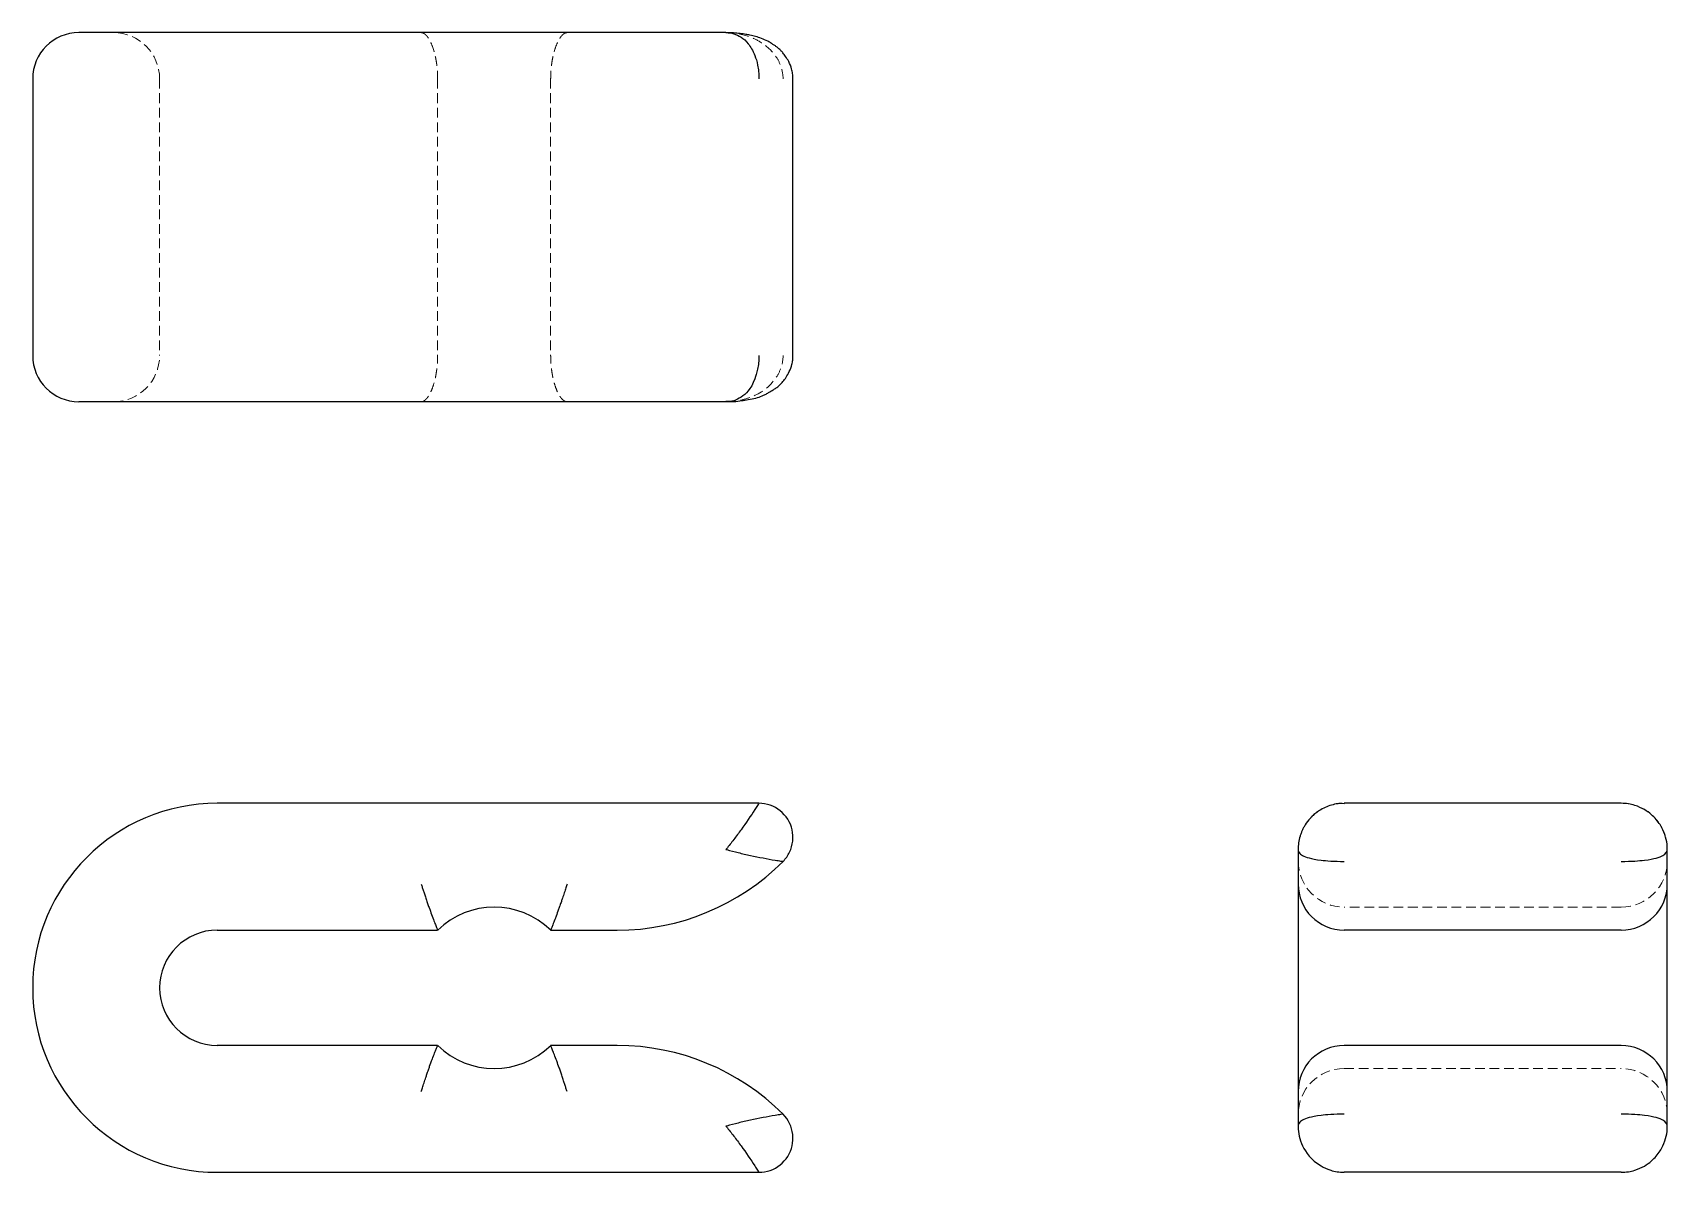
# Model space of a CAD drawing. Header units: millimetres. Extents: x 33 to 247, y 33 to 182.
import ezdxf

# ---------------------------------------------------------------- set-up
doc = ezdxf.new("R2010")
doc.units = ezdxf.units.MM
doc.linetypes.add('HIDDEN', pattern=[1.905, 1.27, -0.635])

msp = doc.modelspace()

# ---------------------------------------------------------------- linework, layer by layer
at = {"color": 7, "linetype": 'Continuous', "lineweight": 25}
for p, q in [((57.19, 182.23), (39.05, 182.23)), ((123.86, 182.23), (57.19, 182.23)), ((33, 176.18), (33, 139.89)), ((132.64, 139.89), (132.64, 176.18)), ((39.05, 133.85), (57.19, 133.85)), ((57.19, 133.85), (123.86, 133.85)), ((128.18, 81.19), (57.19, 81.19)), ((204.89, 81.14), (204.59, 81.18)), ((204.89, 81.1), (204.89, 81.19)), ((241.18, 81.19), (204.89, 81.19)), ((198.85, 75.14), (198.85, 70.61)), ((247.23, 70.61), (247.23, 75.14)), ((198.85, 70.61), (198.85, 43.39)), ((247.23, 43.39), (247.23, 70.61)), ((57.19, 64.56), (86.07, 64.56)), ((100.88, 64.56), (109.6, 64.56)), ((241.18, 64.56), (204.89, 64.56)), ((86.07, 49.44), (57.19, 49.44)), ((109.6, 49.44), (100.88, 49.44)), ((241.18, 49.44), (204.89, 49.44)), ((198.85, 43.39), (198.85, 38.86)), ((247.23, 38.86), (247.23, 43.39)), ((57.19, 32.81), (128.18, 32.81)), ((241.18, 32.81), (204.89, 32.81))]:
    msp.add_line(p, q, dxfattribs=at)
at = {"color": 7, "linetype": 'HIDDEN', "lineweight": 18}
for p, q in [((49.63, 176.18), (49.63, 139.89)), ((86.07, 176.18), (86.07, 139.89)), ((100.88, 176.18), (100.88, 139.89)), ((204.89, 81.19), (204.61, 81.17)), ((241.18, 81.19), (204.89, 81.19)), ((241.18, 67.58), (204.89, 67.58)), ((204.89, 46.42), (241.18, 46.42)), ((198.85, 38.86), (198.85, 38.86)), ((247.23, 38.86), (247.23, 38.86)), ((204.89, 32.81), (204.89, 32.81)), ((241.18, 32.81), (241.18, 32.81))]:
    msp.add_line(p, q, dxfattribs=at)
at = {"color": 7, "linetype": 'Continuous', "lineweight": 25}
for centre, radius, start, end in [((39.05, 176.18), 6.05, 90, 180), ((39.05, 139.89), 6.05, 180, 270), ((57.19, 57), 24.19, 90, 270), ((109.6, 95.28), 30.72, 270, 315.0368), ((204.89, 70.61), 6.05, 180, 270), ((241.18, 70.61), 6.05, 270, 0), ((93.48, 57), 10.58, 45.5847, 134.4153), ((57.19, 57), 7.56, 90, 270), ((93.48, 57), 10.58, 225.5847, 314.4153), ((109.6, 18.72), 30.72, 44.9632, 90), ((204.89, 43.39), 6.05, 90, 180), ((241.18, 43.39), 6.05, 0, 90)]:
    msp.add_arc(centre, radius, start, end, dxfattribs=at)
at = {"color": 7, "linetype": 'HIDDEN', "lineweight": 18}
for centre, start, end in [((43.58, 176.18), 0, 90), ((43.58, 139.89), 270, 0), ((204.89, 75.14), 90, 180), ((241.18, 75.14), 0, 90), ((204.89, 73.63), 180, 270), ((241.18, 73.63), 270, 0), ((204.89, 40.37), 90, 180), ((241.18, 40.37), 0, 90)]:
    msp.add_arc(centre, 6.05, start, end, dxfattribs=at)
for points, knots in [([(83.91, 182.23), (83.94, 182.23), (83.99, 182.22), (84.08, 182.21), (84.18, 182.17), (84.33, 182.1), (84.49, 181.97), (84.68, 181.77), (84.85, 181.54), (85.09, 181.14), (85.26, 180.76), (85.48, 180.2), (85.63, 179.72), (85.78, 179.05), (85.89, 178.51), (85.97, 177.95), (86.02, 177.44), (86.05, 176.98), (86.07, 176.58), (86.07, 176.31), (86.07, 176.18)], [0, 0, 0, 0, 0.0247908, 0.053953, 0.0874864, 0.1253908, 0.2011763, 0.2507519, 0.3174906, 0.3760275, 0.5008901, 0.5080629, 0.6311848, 0.6938626, 0.7541672, 0.8163535, 0.877148, 0.9183784, 0.9593194, 1, 1, 1, 1]), ([(103.04, 182.23), (103.02, 182.23), (102.97, 182.22), (102.89, 182.21), (102.82, 182.19), (102.74, 182.16), (102.63, 182.1), (102.48, 181.99), (102.29, 181.79), (102.11, 181.54), (101.87, 181.15), (101.59, 180.53), (101.34, 179.76), (101.18, 179.08), (101.07, 178.54), (100.99, 177.98), (100.94, 177.45), (100.9, 176.99), (100.89, 176.58), (100.89, 176.31), (100.88, 176.18)], [0, 0, 0, 0, 0.024258, 0.048929, 0.074011, 0.099501, 0.125396, 0.185076, 0.250763, 0.313453, 0.376039, 0.500902, 0.625823, 0.690507, 0.750586, 0.814347, 0.875365, 0.917253, 0.958787, 1, 1, 1, 1]), ([(131.34, 176.18), (131.34, 176.83), (131.05, 178.06), (130.09, 179.68), (128.71, 180.88), (126.51, 181.98), (124.93, 182.21), (123.92, 182.23), (123.89, 182.23), (123.86, 182.23)], [-0.04213894, -0.04213894, -0.04213894, -0.04213894, -0.03792504, -0.03371115, -0.02528336, -0.01685558, 0, 0, 0.00052425, 0.00052425, 0.00052425, 0.00052425]), ([(83.91, 133.85), (83.94, 133.85), (83.99, 133.85), (84.06, 133.86), (84.14, 133.88), (84.21, 133.91), (84.32, 133.97), (84.47, 134.09), (84.66, 134.28), (84.85, 134.53), (85.09, 134.92), (85.37, 135.54), (85.61, 136.31), (85.78, 136.99), (85.88, 137.53), (85.96, 138.1), (86.02, 138.62), (86.05, 139.08), (86.07, 139.49), (86.07, 139.76), (86.07, 139.89)], [0, 0, 0, 0, 0.024258, 0.048929, 0.074011, 0.099501, 0.125396, 0.185076, 0.250763, 0.313453, 0.376039, 0.500902, 0.625823, 0.690507, 0.750586, 0.814347, 0.875365, 0.917253, 0.958787, 1, 1, 1, 1]), ([(103.04, 133.85), (103.01, 133.85), (102.96, 133.85), (102.87, 133.86), (102.77, 133.9), (102.63, 133.97), (102.46, 134.1), (102.27, 134.3), (102.1, 134.53), (101.86, 134.93), (101.69, 135.31), (101.48, 135.87), (101.33, 136.35), (101.17, 137.02), (101.07, 137.56), (100.99, 138.12), (100.93, 138.64), (100.9, 139.1), (100.89, 139.49), (100.89, 139.76), (100.88, 139.89)], [0, 0, 0, 0, 0.024791, 0.053953, 0.087486, 0.125391, 0.201176, 0.250752, 0.317491, 0.376028, 0.50089, 0.508063, 0.631185, 0.693863, 0.754167, 0.816354, 0.877148, 0.918378, 0.959319, 1, 1, 1, 1]), ([(123.86, 133.85), (123.89, 133.85), (123.92, 133.85), (124.44, 133.85), (125.47, 133.92), (127.58, 134.54), (129.59, 135.61), (131.06, 138.01), (131.34, 139.24), (131.34, 139.89)], [0, 0, 0, 0, 0.00052425, 0.00052425, 0.00895204, 0.01737983, 0.0342354, 0.0384493, 0.04266319, 0.04266319, 0.04266319, 0.04266319])]:
    msp.add_open_spline(points, degree=3, knots=knots, dxfattribs=at)
at = {"color": 7, "linetype": 'Continuous', "lineweight": 25}
for points, knots in [([(132.64, 176.18), (132.63, 176.41), (132.61, 176.85), (132.44, 177.61), (132.14, 178.37), (131.73, 179.06), (131.36, 179.54), (131.06, 179.87), (130.78, 180.14), (130.53, 180.33), (130.33, 180.49), (130.14, 180.62), (129.79, 180.85), (129.24, 181.16), (128.54, 181.47), (127.75, 181.73), (127.06, 181.89), (126.4, 182.02), (125.68, 182.12), (124.81, 182.21), (124.19, 182.22), (123.86, 182.23)], [0, 0, 0, 0, 0.05739, 0.108422, 0.194499, 0.261396, 0.310612, 0.346533, 0.37315, 0.407242, 0.423539, 0.439899, 0.473857, 0.522431, 0.597864, 0.666472, 0.729874, 0.777637, 0.83883, 0.913359, 1, 1, 1, 1]), ([(123.86, 182.23), (123.88, 182.23), (123.9, 182.23), (124.56, 182.21), (125.54, 181.98), (126.78, 180.88), (127.53, 179.68), (128.03, 178.06), (128.18, 176.83), (128.18, 176.18)], [-0.04213894, -0.04213894, -0.04213894, -0.04213894, -0.04161469, -0.04161469, -0.02475911, -0.01633132, -0.00790354, -0.00368964, 0.00052425, 0.00052425, 0.00052425, 0.00052425]), ([(123.86, 133.85), (124.21, 133.85), (124.89, 133.85), (125.87, 133.97), (126.82, 134.12), (127.73, 134.29), (128.47, 134.55), (129.02, 134.8), (129.51, 135.06), (129.98, 135.35), (130.45, 135.66), (130.89, 136), (131.34, 136.47), (131.78, 137.08), (132.2, 137.82), (132.48, 138.59), (132.62, 139.3), (132.63, 139.69), (132.64, 139.89)], [0, 0, 0, 0, 0.09234, 0.176655, 0.249766, 0.337623, 0.410313, 0.447708, 0.490932, 0.549855, 0.586845, 0.631722, 0.690124, 0.747789, 0.81928, 0.903098, 0.94974, 1, 1, 1, 1]), ([(128.18, 139.89), (128.18, 139.24), (128.03, 138.01), (127.27, 135.61), (126.16, 134.54), (124.89, 133.92), (124.24, 133.85), (123.9, 133.85), (123.88, 133.85), (123.86, 133.85)], [0, 0, 0, 0, 0.00421389, 0.00842779, 0.02528336, 0.03371115, 0.04213894, 0.04213894, 0.04266319, 0.04266319, 0.04266319, 0.04266319]), ([(128.18, 81.19), (128.18, 81.19), (128.03, 80.96), (127.27, 79.77), (126.16, 78.14), (124.89, 76.44), (124.24, 75.61), (123.9, 75.19), (123.88, 75.17), (123.86, 75.14)], [0, 0, 0, 0, 0.00421389, 0.00842779, 0.02528336, 0.03371115, 0.04213894, 0.04213894, 0.04266319, 0.04266319, 0.04266319, 0.04266319]), ([(131.34, 73.57), (131.69, 73.93), (132.57, 75.17), (132.87, 77.8), (131.18, 80.49), (129.18, 81.19), (128.18, 81.19)], [0, 0, 0, 0, 0.142857, 0.428571, 0.714286, 1, 1, 1, 1]), ([(204.61, 81.17), (204.42, 81.16), (203.95, 81.14), (203.19, 80.97), (202.38, 80.67), (201.69, 80.29), (201.14, 79.9), (200.74, 79.55), (200.25, 79.05), (199.87, 78.54), (199.56, 78), (199.38, 77.64), (199.22, 77.26), (199.04, 76.72), (198.88, 76.01), (198.86, 75.44), (198.85, 75.14)], [0, 0, 0, 0, 0.054699, 0.138177, 0.223822, 0.312218, 0.372974, 0.435332, 0.477979, 0.597788, 0.643149, 0.68988, 0.738003, 0.787536, 0.890855, 1, 1, 1, 1]), ([(247.23, 75.14), (247.23, 75.17), (247.23, 75.19), (247.21, 76.01), (246.98, 77.28), (245.88, 79.06), (244.68, 80.18), (243.06, 80.96), (241.83, 81.19), (241.18, 81.19)], [-0.04213894, -0.04213894, -0.04213894, -0.04213894, -0.04161469, -0.04161469, -0.02475911, -0.01633132, -0.00790354, -0.00368964, 0.00052425, 0.00052425, 0.00052425, 0.00052425]), ([(123.86, 75.14), (123.89, 75.14), (123.92, 75.13), (124.44, 74.99), (125.47, 74.72), (127.58, 74.23), (129.59, 73.85), (131.06, 73.61), (131.34, 73.57), (131.34, 73.57)], [0, 0, 0, 0, 0.00052425, 0.00052425, 0.00895204, 0.01737983, 0.0342354, 0.0384493, 0.04266319, 0.04266319, 0.04266319, 0.04266319]), ([(198.85, 75.14), (198.85, 75.14), (198.85, 75.13), (198.85, 74.99), (198.92, 74.72), (199.54, 74.23), (200.61, 73.85), (203.01, 73.61), (204.24, 73.57), (204.89, 73.57)], [0, 0, 0, 0, 0.00052425, 0.00052425, 0.00895204, 0.01737983, 0.0342354, 0.0384493, 0.04266319, 0.04266319, 0.04266319, 0.04266319]), ([(241.18, 73.57), (241.83, 73.57), (243.06, 73.61), (244.68, 73.77), (245.88, 74.01), (246.98, 74.46), (247.21, 74.85), (247.23, 75.13), (247.23, 75.14), (247.23, 75.14)], [-0.04213894, -0.04213894, -0.04213894, -0.04213894, -0.03792504, -0.03371115, -0.02528336, -0.01685558, 0, 0, 0.00052425, 0.00052425, 0.00052425, 0.00052425]), ([(83.91, 70.61), (83.94, 70.53), (83.99, 70.38), (84.06, 70.15), (84.14, 69.92), (84.21, 69.68), (84.32, 69.34), (84.47, 68.89), (84.66, 68.34), (84.85, 67.8), (85.09, 67.12), (85.37, 66.35), (85.61, 65.71), (85.78, 65.29), (85.88, 65.03), (85.96, 64.82), (86.02, 64.69), (86.05, 64.61), (86.07, 64.57), (86.07, 64.56), (86.07, 64.56)], [0, 0, 0, 0, 0.024258, 0.048929, 0.074011, 0.099501, 0.125396, 0.185076, 0.250763, 0.313453, 0.376039, 0.500902, 0.625823, 0.690507, 0.750586, 0.814347, 0.875365, 0.917253, 0.958787, 1, 1, 1, 1]), ([(103.04, 70.61), (103.01, 70.53), (102.96, 70.36), (102.87, 70.09), (102.77, 69.78), (102.63, 69.33), (102.46, 68.84), (102.27, 68.28), (102.1, 67.78), (101.86, 67.11), (101.69, 66.64), (101.48, 66.07), (101.33, 65.68), (101.17, 65.27), (101.07, 65.02), (100.99, 64.82), (100.93, 64.69), (100.9, 64.61), (100.89, 64.57), (100.89, 64.56), (100.88, 64.56)], [0, 0, 0, 0, 0.024791, 0.053953, 0.087486, 0.125391, 0.201176, 0.250752, 0.317491, 0.376028, 0.50089, 0.508063, 0.631185, 0.693863, 0.754167, 0.816354, 0.877148, 0.918378, 0.959319, 1, 1, 1, 1]), ([(83.91, 43.39), (83.94, 43.47), (83.99, 43.64), (84.08, 43.91), (84.18, 44.22), (84.33, 44.67), (84.49, 45.16), (84.68, 45.72), (84.85, 46.22), (85.09, 46.89), (85.26, 47.36), (85.48, 47.93), (85.63, 48.32), (85.78, 48.73), (85.89, 48.98), (85.97, 49.19), (86.02, 49.32), (86.05, 49.39), (86.07, 49.43), (86.07, 49.44), (86.07, 49.44)], [0, 0, 0, 0, 0.024791, 0.053953, 0.087486, 0.125391, 0.201176, 0.250752, 0.317491, 0.376028, 0.50089, 0.508063, 0.631185, 0.693863, 0.754167, 0.816354, 0.877148, 0.918378, 0.959319, 1, 1, 1, 1]), ([(103.04, 43.39), (103.02, 43.47), (102.97, 43.62), (102.89, 43.85), (102.82, 44.08), (102.74, 44.32), (102.63, 44.66), (102.48, 45.11), (102.29, 45.67), (102.11, 46.21), (101.87, 46.88), (101.59, 47.65), (101.34, 48.29), (101.18, 48.71), (101.07, 48.97), (100.99, 49.18), (100.94, 49.31), (100.9, 49.39), (100.89, 49.43), (100.89, 49.44), (100.88, 49.44)], [0, 0, 0, 0, 0.024258, 0.048929, 0.074011, 0.099501, 0.125396, 0.185076, 0.250763, 0.313453, 0.376039, 0.500902, 0.625823, 0.690507, 0.750586, 0.814347, 0.875365, 0.917253, 0.958787, 1, 1, 1, 1]), ([(131.34, 40.43), (131.34, 40.43), (131.06, 40.39), (129.59, 40.16), (127.58, 39.77), (125.47, 39.28), (124.44, 39.02), (123.92, 38.87), (123.89, 38.87), (123.86, 38.86)], [-0.04213891, -0.04213891, -0.04213891, -0.04213891, -0.03792502, -0.03371113, -0.01685556, -0.00842778, 0, 0, 0.00052425, 0.00052425, 0.00052425, 0.00052425]), ([(123.86, 38.86), (123.88, 38.83), (123.9, 38.81), (124.24, 38.39), (124.89, 37.56), (126.16, 35.86), (127.27, 34.23), (128.03, 33.04), (128.18, 32.81), (128.18, 32.81)], [-0.04213891, -0.04213891, -0.04213891, -0.04213891, -0.04161466, -0.04161466, -0.03318687, -0.02475909, -0.00790353, -0.00368964, 0.00052425, 0.00052425, 0.00052425, 0.00052425]), ([(128.18, 32.81), (128.68, 32.81), (130.18, 33.06), (132.25, 34.71), (132.96, 37.81), (132.04, 39.72), (131.34, 40.43)], [0, 0, 0, 0, 0.142857, 0.428571, 0.714286, 1, 1, 1, 1]), ([(204.89, 40.43), (204.24, 40.43), (203.01, 40.39), (200.61, 40.16), (199.54, 39.77), (198.92, 39.28), (198.85, 39.02), (198.85, 38.87), (198.85, 38.87), (198.85, 38.86)], [-0.04213891, -0.04213891, -0.04213891, -0.04213891, -0.03792502, -0.03371113, -0.01685556, -0.00842778, 0, 0, 0.00052425, 0.00052425, 0.00052425, 0.00052425]), ([(198.85, 38.86), (198.85, 38.83), (198.85, 38.81), (198.85, 38.39), (198.92, 37.56), (199.54, 35.86), (200.61, 34.23), (203.01, 33.04), (204.24, 32.81), (204.89, 32.81)], [-0.04213891, -0.04213891, -0.04213891, -0.04213891, -0.04161466, -0.04161466, -0.03318687, -0.02475909, -0.00790353, -0.00368964, 0.00052425, 0.00052425, 0.00052425, 0.00052425]), ([(247.23, 38.86), (247.23, 38.87), (247.23, 38.87), (247.21, 39.15), (246.98, 39.54), (245.88, 39.99), (244.68, 40.23), (243.06, 40.39), (241.83, 40.43), (241.18, 40.43)], [0, 0, 0, 0, 0.00052425, 0.00052425, 0.01737981, 0.0258076, 0.03423538, 0.03844927, 0.04266316, 0.04266316, 0.04266316, 0.04266316]), ([(241.18, 32.81), (241.83, 32.81), (243.06, 33.04), (244.68, 33.82), (245.88, 34.94), (246.98, 36.72), (247.21, 37.99), (247.23, 38.81), (247.23, 38.83), (247.23, 38.86)], [0, 0, 0, 0, 0.00421389, 0.00842778, 0.01685556, 0.02528334, 0.04213891, 0.04213891, 0.04266316, 0.04266316, 0.04266316, 0.04266316])]:
    msp.add_open_spline(points, degree=3, knots=knots, dxfattribs=at)

doc.saveas('drawing.dxf')
